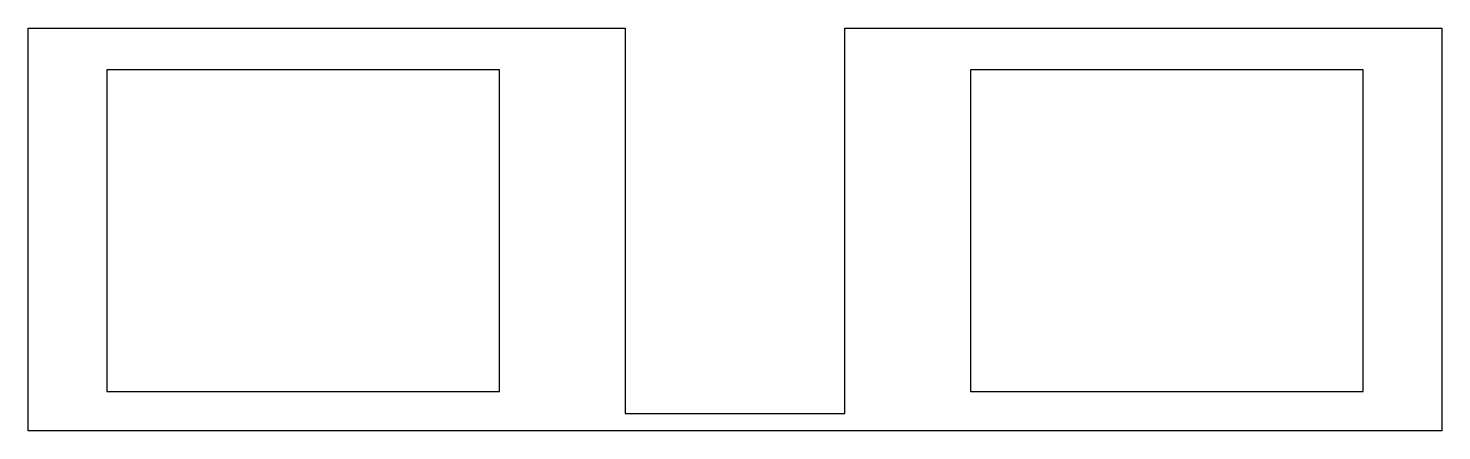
# Model space of a CAD drawing. Header units: millimetres. Extents: x 0 to 900, y 0 to 257.
import ezdxf

# ---------------------------------------------------------------- set-up
doc = ezdxf.new("R2010")
doc.units = ezdxf.units.MM

msp = doc.modelspace()

# ---------------------------------------------------------------- linework, layer by layer
for points in [[(900, 0), (0, 0), (0, 0), (0, 0), (0, 0), (0, 256.51), (0, 256.51), (380, 256.51), (380, 11.01), (520, 11.01), (520, 256.51), (900, 256.51), (900, 0)], [(50, 25.01), (300, 25.01), (300, 230.01), (50, 230.01)], [(850, 25.01), (850, 230.01), (600, 230.01), (600, 25.01)]]:
    msp.add_lwpolyline(points, close=True)

doc.saveas('drawing.dxf')
